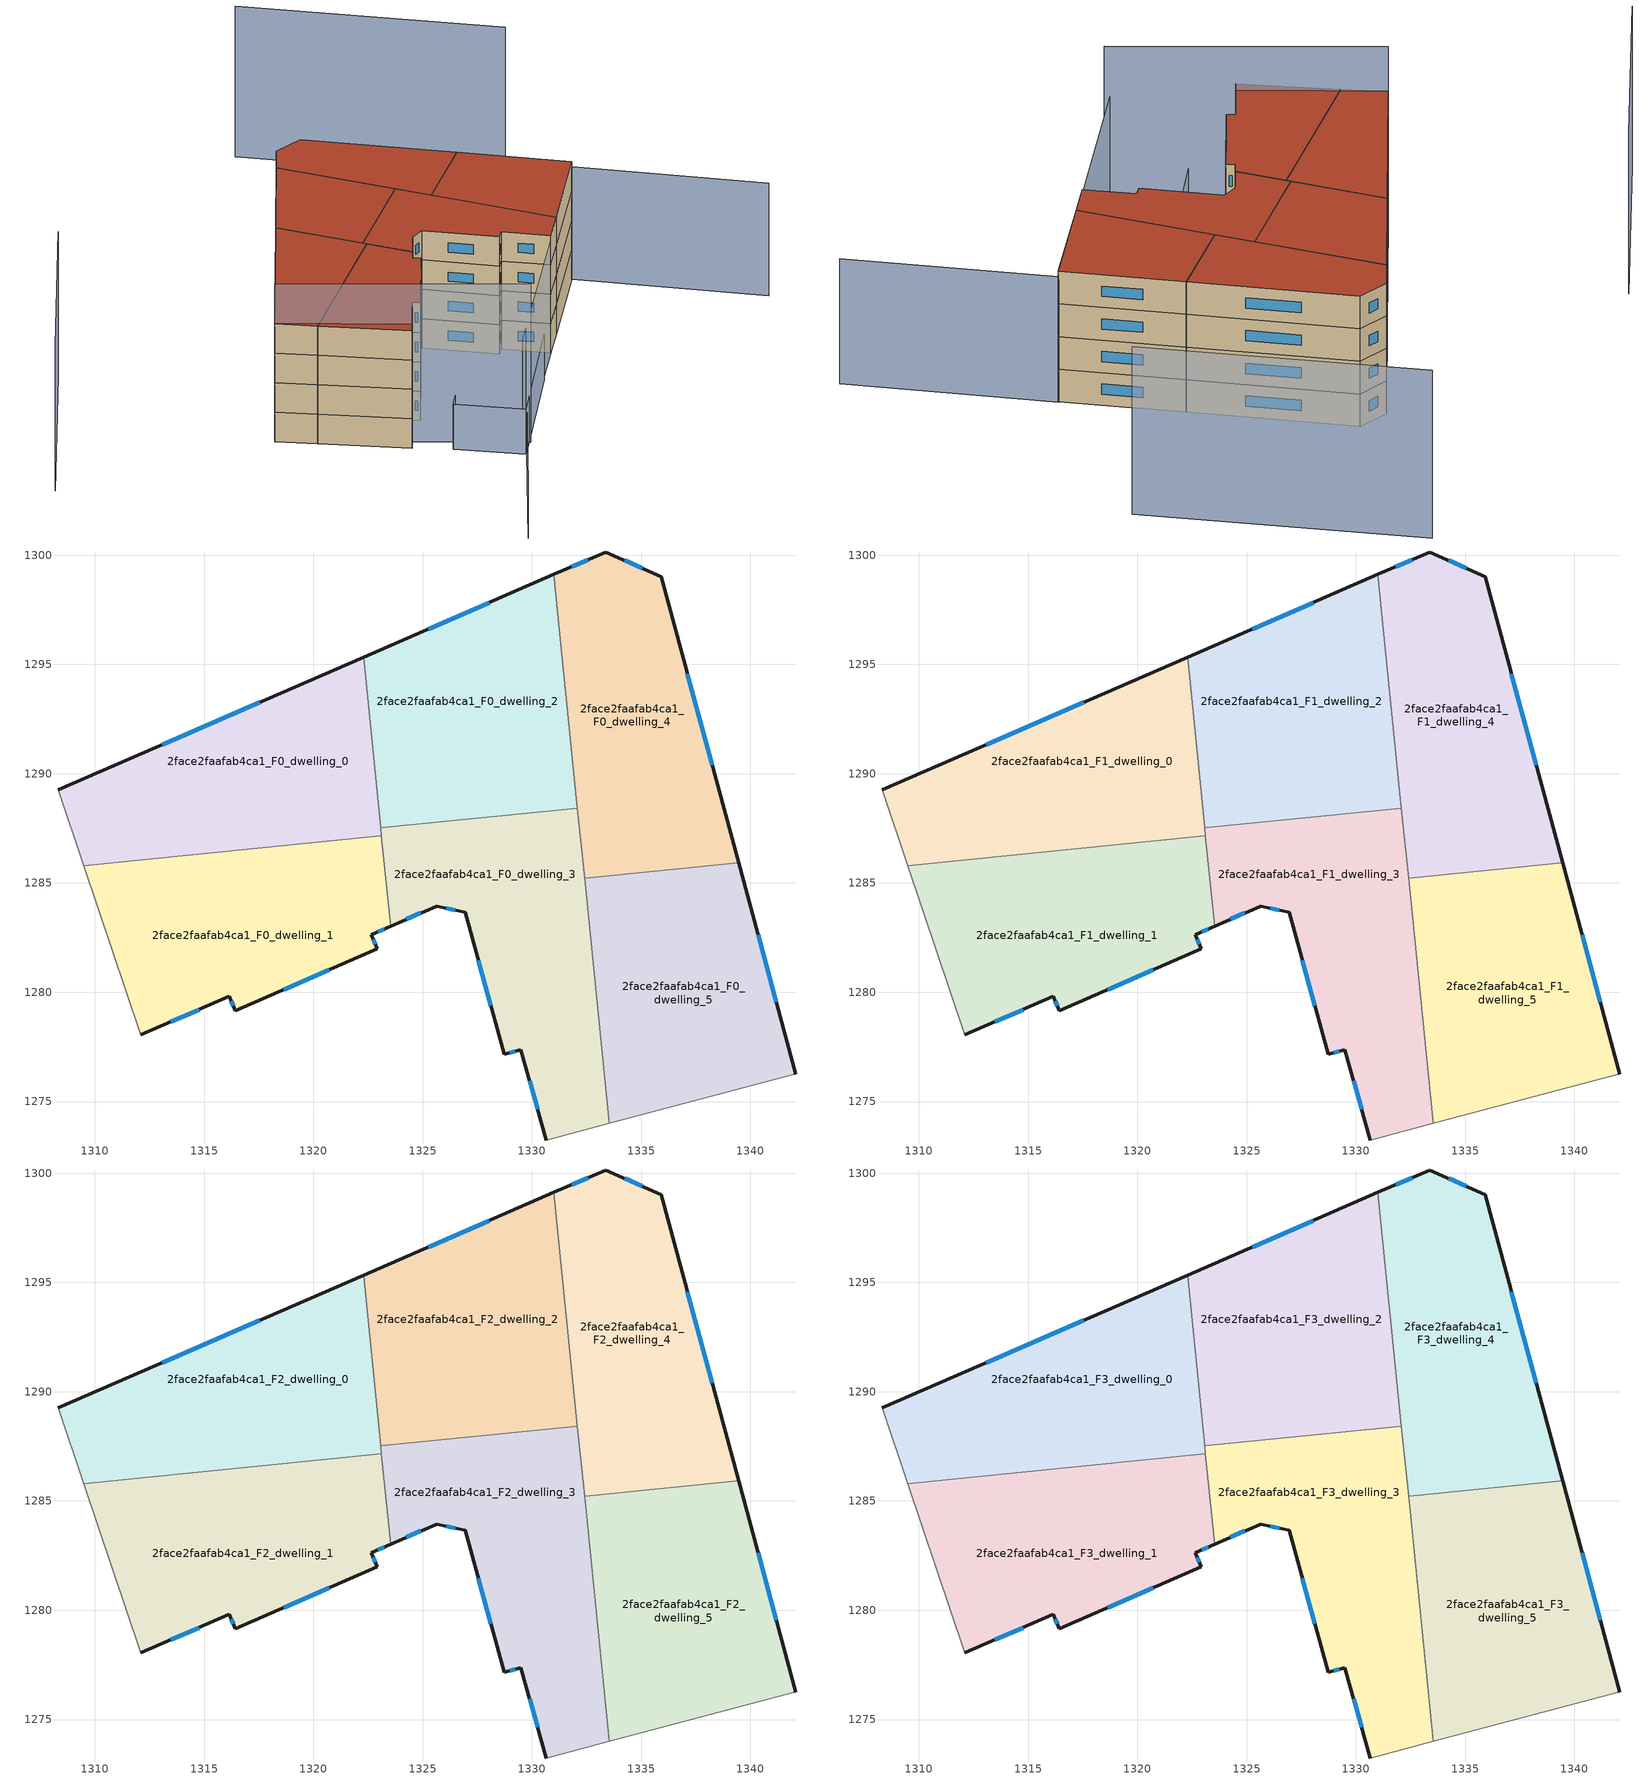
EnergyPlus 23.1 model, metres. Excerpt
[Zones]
2face2faafab4ca1_F0_dwelling_0
 floor ground (EU_floor_Construction): 1322.3,1295.33 1323.12,1287.15 1309.5,1285.78 1308.33,1289.26 z0
 wall outside (EU_wall_Construction): 1322.3,1295.33 1308.33,1289.26 z0:3
 wall adiabatic (EU_wall_Construction): 1308.33,1289.26 1309.5,1285.78 z0:3
 wall to 2face2faafab4ca1_F0_dwelling_1 (EU_wall_Construction): 1309.5,1285.78 1323.12,1287.15 1323.53,1283.02 z0:3
 wall to 2face2faafab4ca1_F0_dwelling_2 (EU_wall_Construction): 1323.08,1287.52 1322.3,1295.33 z0:3
 wall to 2face2faafab4ca1_F0_dwelling_3 (EU_wall_Construction): 1323.53,1283.02 1323.12,1287.15 1323.08,1287.52 z0:3
 window (EU_Window_Construction): 1317.54,1293.26 1313.08,1291.32 z1.02:1.98
2face2faafab4ca1_F0_dwelling_1
 floor ground (EU_floor_Construction): 1323.12,1287.15 1323.53,1283.02 1322.65,1282.64 1322.93,1281.98 1316.42,1279.15 1316.14,1279.8 1312.1,1278.05 1309.5,1285.78 z0
 wall outside (EU_wall_Construction): 1312.1,1278.05 1316.14,1279.8 1316.42,1279.15 1322.93,1281.98 1322.65,1282.64 1323.53,1283.02 z0:3
 wall adiabatic (EU_wall_Construction): 1309.5,1285.78 1312.1,1278.05 z0:3
 window (EU_Window_Construction): 1322.95,1282.77 1323.23,1282.89 / 1322.84,1282.21 1322.75,1282.42 / 1318.64,1280.11 1320.72,1281.02 / 1316.24,1279.58 1316.33,1279.37 / 1313.48,1278.65 1314.77,1279.21 z1.02:1.98
2face2faafab4ca1_F0_dwelling_2
 floor ground (EU_floor_Construction): 1331.01,1299.11 1332.08,1288.43 1323.08,1287.52 1322.3,1295.33 z0
 wall outside (EU_wall_Construction): 1331.01,1299.11 1322.3,1295.33 z0:3
 wall to 2face2faafab4ca1_F0_dwelling_3 (EU_wall_Construction): 1323.08,1287.52 1332.08,1288.43 z0:3
 wall to 2face2faafab4ca1_F0_dwelling_4 (EU_wall_Construction): 1332.08,1288.43 1331.01,1299.11 z0:3
 window (EU_Window_Construction): 1328.04,1297.83 1325.26,1296.62 z1.02:1.98
2face2faafab4ca1_F0_dwelling_3
 floor ground (EU_floor_Construction): 1332.08,1288.43 1333.54,1274 1330.66,1273.24 1329.49,1277.36 1328.73,1277.17 1326.94,1283.66 1325.64,1283.94 1323.53,1283.02 1323.08,1287.52 z0
 wall outside (EU_wall_Construction): 1323.53,1283.02 1325.64,1283.94 1326.94,1283.66 1328.73,1277.17 1329.49,1277.36 1330.66,1273.24 z0:3
 wall adiabatic (EU_wall_Construction): 1330.66,1273.24 1333.54,1274 z0:3
 wall to 2face2faafab4ca1_F0_dwelling_5 (EU_wall_Construction): 1333.54,1274 1332.41,1285.21 z0:3
 wall to 2face2faafab4ca1_F0_dwelling_4 (EU_wall_Construction): 1332.41,1285.21 1332.08,1288.43 z0:3
 window (EU_Window_Construction): 1328.99,1277.23 1329.23,1277.29 / 1327.55,1281.45 1328.12,1279.38 / 1326.08,1283.85 1326.5,1283.76 / 1324.25,1283.33 1324.92,1283.63 / 1329.89,1275.96 1330.27,1274.64 z1.02:1.98
2face2faafab4ca1_F0_dwelling_4
 floor ground (EU_floor_Construction): 1335.91,1299.02 1339.46,1285.92 1332.41,1285.21 1331.01,1299.11 1333.38,1300.14 z0
 wall outside (EU_wall_Construction): 1339.46,1285.92 1335.91,1299.02 1333.38,1300.14 1331.01,1299.11 z0:3
 wall to 2face2faafab4ca1_F0_dwelling_5 (EU_wall_Construction): 1332.41,1285.21 1339.46,1285.92 z0:3
 window (EU_Window_Construction): 1332.57,1299.79 1331.82,1299.46 / 1335.05,1299.4 1334.24,1299.76 / 1338.25,1290.37 1337.12,1294.56 z1.02:1.98
2face2faafab4ca1_F0_dwelling_5
 floor ground (EU_floor_Construction): 1339.46,1285.92 1342.07,1276.26 1342.01,1276.24 1333.54,1274 1332.41,1285.21 z0
 wall outside (EU_wall_Construction): 1342.07,1276.26 1339.46,1285.92 z0:3
 wall adiabatic (EU_wall_Construction): 1333.54,1274 1342.01,1276.24 1342.07,1276.26 z0:3
 window (EU_Window_Construction): 1341.18,1279.54 1340.35,1282.63 z1.02:1.98
2face2faafab4ca1_F1_dwelling_0
 floor to 2face2faafab4ca1_F0_dwelling_0 (EU_floor_Construction): 1322.29,1295.33 1323.12,1287.15 1309.5,1285.78 1308.33,1289.26 z3
 wall outside (EU_wall_Construction): 1322.3,1295.33 1308.33,1289.26 z3:6
 wall adiabatic (EU_wall_Construction): 1308.33,1289.26 1309.5,1285.78 z3:6
 wall to 2face2faafab4ca1_F1_dwelling_1 (EU_wall_Construction): 1309.5,1285.78 1323.12,1287.15 1323.53,1283.02 z3:6
 wall to 2face2faafab4ca1_F1_dwelling_2 (EU_wall_Construction): 1323.08,1287.52 1322.3,1295.33 z3:6
 wall to 2face2faafab4ca1_F1_dwelling_3 (EU_wall_Construction): 1323.53,1283.02 1323.12,1287.15 1323.08,1287.52 z3:6
 window (EU_Window_Construction): 1317.54,1293.26 1313.08,1291.32 z4.02:4.98
2face2faafab4ca1_F1_dwelling_1
 floor to 2face2faafab4ca1_F0_dwelling_1 (EU_floor_Construction): 1323.12,1287.15 1323.53,1283.02 1322.65,1282.64 1322.93,1281.98 1316.42,1279.15 1316.14,1279.8 1312.1,1278.05 1309.5,1285.78 z3
 wall outside (EU_wall_Construction): 1312.1,1278.05 1316.14,1279.8 1316.42,1279.15 1322.93,1281.98 1322.65,1282.64 1323.53,1283.02 z3:6
 wall adiabatic (EU_wall_Construction): 1309.5,1285.78 1312.1,1278.05 z3:6
 window (EU_Window_Construction): 1322.95,1282.77 1323.23,1282.89 / 1322.84,1282.21 1322.75,1282.42 / 1318.64,1280.11 1320.72,1281.02 / 1316.24,1279.58 1316.33,1279.37 / 1313.48,1278.65 1314.77,1279.21 z4.02:4.98
2face2faafab4ca1_F1_dwelling_2
 floor to 2face2faafab4ca1_F0_dwelling_2 (EU_floor_Construction): 1331.01,1299.11 1332.08,1288.43 1323.08,1287.52 1322.29,1295.33 z3
 wall outside (EU_wall_Construction): 1331.01,1299.11 1322.3,1295.33 z3:6
 wall to 2face2faafab4ca1_F1_dwelling_3 (EU_wall_Construction): 1323.08,1287.52 1332.08,1288.43 z3:6
 wall to 2face2faafab4ca1_F1_dwelling_4 (EU_wall_Construction): 1332.08,1288.43 1331.01,1299.11 z3:6
 window (EU_Window_Construction): 1328.04,1297.83 1325.26,1296.62 z4.02:4.98
2face2faafab4ca1_F1_dwelling_3
 floor to 2face2faafab4ca1_F0_dwelling_3 (EU_floor_Construction): 1332.08,1288.43 1333.53,1274 1330.66,1273.24 1329.49,1277.36 1328.73,1277.17 1326.94,1283.66 1325.64,1283.94 1323.53,1283.02 1323.08,1287.52 z3
 wall outside (EU_wall_Construction): 1323.53,1283.02 1325.64,1283.94 1326.94,1283.66 1328.73,1277.17 1329.49,1277.36 1330.66,1273.24 z3:6
 wall adiabatic (EU_wall_Construction): 1330.66,1273.24 1333.54,1274 z3:6
 wall to 2face2faafab4ca1_F1_dwelling_5 (EU_wall_Construction): 1333.54,1274 1332.41,1285.21 z3:6
 wall to 2face2faafab4ca1_F1_dwelling_4 (EU_wall_Construction): 1332.41,1285.21 1332.08,1288.43 z3:6
 window (EU_Window_Construction): 1328.99,1277.23 1329.23,1277.29 / 1327.55,1281.45 1328.12,1279.38 / 1326.08,1283.85 1326.5,1283.76 / 1324.25,1283.33 1324.92,1283.63 / 1329.89,1275.96 1330.27,1274.64 z4.02:4.98
2face2faafab4ca1_F1_dwelling_4
 floor to 2face2faafab4ca1_F0_dwelling_4 (EU_floor_Construction): 1335.91,1299.02 1339.46,1285.92 1332.41,1285.21 1331.01,1299.11 1333.38,1300.14 z3
 wall outside (EU_wall_Construction): 1339.46,1285.92 1335.91,1299.02 1333.38,1300.14 1331.01,1299.11 z3:6
 wall to 2face2faafab4ca1_F1_dwelling_5 (EU_wall_Construction): 1332.41,1285.21 1339.46,1285.92 z3:6
 window (EU_Window_Construction): 1332.57,1299.79 1331.82,1299.46 / 1335.05,1299.4 1334.24,1299.76 / 1338.25,1290.37 1337.12,1294.56 z4.02:4.98
2face2faafab4ca1_F1_dwelling_5
 floor to 2face2faafab4ca1_F0_dwelling_5 (EU_floor_Construction): 1339.46,1285.92 1342.07,1276.26 1342,1276.24 1333.53,1274 1332.41,1285.21 z3
 wall outside (EU_wall_Construction): 1342.07,1276.26 1339.46,1285.92 z3:6
 wall adiabatic (EU_wall_Construction): 1333.54,1274 1342.01,1276.24 1342.07,1276.26 z3:6
 window (EU_Window_Construction): 1341.18,1279.54 1340.35,1282.63 z4.02:4.98
2face2faafab4ca1_F2_dwelling_0
 floor to 2face2faafab4ca1_F1_dwelling_0 (EU_floor_Construction): 1322.29,1295.33 1323.12,1287.15 1309.5,1285.78 1308.33,1289.26 z6
 wall outside (EU_wall_Construction): 1322.3,1295.33 1308.33,1289.26 z6:9
 wall adiabatic (EU_wall_Construction): 1308.33,1289.26 1309.5,1285.78 z6:9
 wall to 2face2faafab4ca1_F2_dwelling_1 (EU_wall_Construction): 1309.5,1285.78 1323.12,1287.15 1323.53,1283.02 z6:9
 wall to 2face2faafab4ca1_F2_dwelling_2 (EU_wall_Construction): 1323.08,1287.52 1322.3,1295.33 z6:9
 wall to 2face2faafab4ca1_F2_dwelling_3 (EU_wall_Construction): 1323.53,1283.02 1323.12,1287.15 1323.08,1287.52 z6:9
 window (EU_Window_Construction): 1317.54,1293.26 1313.08,1291.32 z7.02:7.98
2face2faafab4ca1_F2_dwelling_1
 floor to 2face2faafab4ca1_F1_dwelling_1 (EU_floor_Construction): 1323.12,1287.15 1323.53,1283.02 1322.65,1282.64 1322.93,1281.98 1316.42,1279.15 1316.14,1279.8 1312.1,1278.05 1309.5,1285.78 z6
 wall outside (EU_wall_Construction): 1312.1,1278.05 1316.14,1279.8 1316.42,1279.15 1322.93,1281.98 1322.65,1282.64 1323.53,1283.02 z6:9
 wall adiabatic (EU_wall_Construction): 1309.5,1285.78 1312.1,1278.05 z6:9
 window (EU_Window_Construction): 1322.95,1282.77 1323.23,1282.89 / 1322.84,1282.21 1322.75,1282.42 / 1318.64,1280.11 1320.72,1281.02 / 1316.24,1279.58 1316.33,1279.37 / 1313.48,1278.65 1314.77,1279.21 z7.02:7.98
2face2faafab4ca1_F2_dwelling_2
 floor to 2face2faafab4ca1_F1_dwelling_2 (EU_floor_Construction): 1331.01,1299.11 1332.08,1288.43 1323.08,1287.52 1322.29,1295.33 z6
 wall outside (EU_wall_Construction): 1331.01,1299.11 1322.3,1295.33 z6:9
 wall to 2face2faafab4ca1_F2_dwelling_3 (EU_wall_Construction): 1323.08,1287.52 1332.08,1288.43 z6:9
 wall to 2face2faafab4ca1_F2_dwelling_4 (EU_wall_Construction): 1332.08,1288.43 1331.01,1299.11 z6:9
 window (EU_Window_Construction): 1328.04,1297.83 1325.26,1296.62 z7.02:7.98
2face2faafab4ca1_F2_dwelling_3
 floor to 2face2faafab4ca1_F1_dwelling_3 (EU_floor_Construction): 1332.08,1288.43 1333.53,1274 1330.66,1273.24 1329.49,1277.36 1328.73,1277.17 1326.94,1283.66 1325.64,1283.94 1323.53,1283.02 1323.08,1287.52 z6
 wall outside (EU_wall_Construction): 1323.53,1283.02 1325.64,1283.94 1326.94,1283.66 1328.73,1277.17 1329.49,1277.36 1330.66,1273.24 z6:9
 wall adiabatic (EU_wall_Construction): 1330.66,1273.24 1333.54,1274 z6:9
 wall to 2face2faafab4ca1_F2_dwelling_5 (EU_wall_Construction): 1333.54,1274 1332.41,1285.21 z6:9
 wall to 2face2faafab4ca1_F2_dwelling_4 (EU_wall_Construction): 1332.41,1285.21 1332.08,1288.43 z6:9
 window (EU_Window_Construction): 1328.99,1277.23 1329.23,1277.29 / 1327.55,1281.45 1328.12,1279.38 / 1326.08,1283.85 1326.5,1283.76 / 1324.25,1283.33 1324.92,1283.63 / 1329.89,1275.96 1330.27,1274.64 z7.02:7.98
2face2faafab4ca1_F2_dwelling_4
 floor to 2face2faafab4ca1_F1_dwelling_4 (EU_floor_Construction): 1335.91,1299.02 1339.46,1285.92 1332.41,1285.21 1331.01,1299.11 1333.38,1300.14 z6
 wall outside (EU_wall_Construction): 1339.46,1285.92 1335.91,1299.02 1333.38,1300.14 1331.01,1299.11 z6:9
 wall to 2face2faafab4ca1_F2_dwelling_5 (EU_wall_Construction): 1332.41,1285.21 1339.46,1285.92 z6:9
 window (EU_Window_Construction): 1332.57,1299.79 1331.82,1299.46 / 1335.05,1299.4 1334.24,1299.76 / 1338.25,1290.37 1337.12,1294.56 z7.02:7.98
2face2faafab4ca1_F2_dwelling_5
 floor to 2face2faafab4ca1_F1_dwelling_5 (EU_floor_Construction): 1339.46,1285.92 1342.07,1276.26 1342,1276.24 1333.53,1274 1332.41,1285.21 z6
 wall outside (EU_wall_Construction): 1342.07,1276.26 1339.46,1285.92 z6:9
 wall adiabatic (EU_wall_Construction): 1333.54,1274 1342.01,1276.24 1342.07,1276.26 z6:9
 window (EU_Window_Construction): 1341.18,1279.54 1340.35,1282.63 z7.02:7.98
2face2faafab4ca1_F3_dwelling_0
 floor to 2face2faafab4ca1_F2_dwelling_0 (EU_floor_Construction): 1322.29,1295.33 1323.12,1287.15 1309.5,1285.78 1308.33,1289.26 z9
 wall outside (EU_wall_Construction): 1322.3,1295.33 1308.33,1289.26 z9:12
 wall adiabatic (EU_wall_Construction): 1308.33,1289.26 1309.5,1285.78 z9:12
 wall to 2face2faafab4ca1_F3_dwelling_1 (EU_wall_Construction): 1309.5,1285.78 1323.12,1287.15 1323.53,1283.02 z9:12
 wall to 2face2faafab4ca1_F3_dwelling_2 (EU_wall_Construction): 1323.08,1287.52 1322.3,1295.33 z9:12
 wall to 2face2faafab4ca1_F3_dwelling_3 (EU_wall_Construction): 1323.53,1283.02 1323.12,1287.15 1323.08,1287.52 z9:12
 window (EU_Window_Construction): 1317.54,1293.26 1313.08,1291.32 z10.02:10.98
 roof outside (EU_roof_Construction): 1323.12,1287.15 1322.3,1295.33 1308.33,1289.26 1309.5,1285.78 z12
2face2faafab4ca1_F3_dwelling_1
 floor to 2face2faafab4ca1_F2_dwelling_1 (EU_floor_Construction): 1323.12,1287.15 1323.53,1283.02 1322.65,1282.64 1322.93,1281.98 1316.42,1279.15 1316.14,1279.8 1312.1,1278.05 1309.5,1285.78 z9
 wall outside (EU_wall_Construction): 1312.1,1278.05 1316.14,1279.8 1316.42,1279.15 1322.93,1281.98 1322.65,1282.64 1323.53,1283.02 z9:12
 wall adiabatic (EU_wall_Construction): 1309.5,1285.78 1312.1,1278.05 z9:12
 window (EU_Window_Construction): 1322.95,1282.77 1323.23,1282.89 / 1322.84,1282.21 1322.75,1282.42 / 1318.64,1280.11 1320.72,1281.02 / 1316.24,1279.58 1316.33,1279.37 / 1313.48,1278.65 1314.77,1279.21 z10.02:10.98
 roof outside (EU_roof_Construction): 1322.93,1281.98 1322.65,1282.64 1323.53,1283.02 1323.12,1287.15 1309.5,1285.78 1312.1,1278.05 1316.14,1279.8 1316.42,1279.15 z12
2face2faafab4ca1_F3_dwelling_2
 floor to 2face2faafab4ca1_F2_dwelling_2 (EU_floor_Construction): 1331.01,1299.11 1332.08,1288.43 1323.08,1287.52 1322.29,1295.33 z9
 wall outside (EU_wall_Construction): 1331.01,1299.11 1322.3,1295.33 z9:12
 wall to 2face2faafab4ca1_F3_dwelling_3 (EU_wall_Construction): 1323.08,1287.52 1332.08,1288.43 z9:12
 wall to 2face2faafab4ca1_F3_dwelling_4 (EU_wall_Construction): 1332.08,1288.43 1331.01,1299.11 z9:12
 window (EU_Window_Construction): 1328.04,1297.83 1325.26,1296.62 z10.02:10.98
 roof outside (EU_roof_Construction): 1332.08,1288.43 1331.01,1299.11 1322.3,1295.33 1323.08,1287.52 z12
2face2faafab4ca1_F3_dwelling_3
 floor to 2face2faafab4ca1_F2_dwelling_3 (EU_floor_Construction): 1332.08,1288.43 1333.53,1274 1330.66,1273.24 1329.49,1277.36 1328.73,1277.17 1326.94,1283.66 1325.64,1283.94 1323.53,1283.02 1323.08,1287.52 z9
 wall outside (EU_wall_Construction): 1323.53,1283.02 1325.64,1283.94 1326.94,1283.66 1328.73,1277.17 1329.49,1277.36 1330.66,1273.24 z9:12
 wall adiabatic (EU_wall_Construction): 1330.66,1273.24 1333.54,1274 z9:12
 wall to 2face2faafab4ca1_F3_dwelling_5 (EU_wall_Construction): 1333.54,1274 1332.41,1285.21 z9:12
 wall to 2face2faafab4ca1_F3_dwelling_4 (EU_wall_Construction): 1332.41,1285.21 1332.08,1288.43 z9:12
 window (EU_Window_Construction): 1328.99,1277.23 1329.23,1277.29 / 1327.55,1281.45 1328.12,1279.38 / 1326.08,1283.85 1326.5,1283.76 / 1324.25,1283.33 1324.92,1283.63 / 1329.89,1275.96 1330.27,1274.64 z10.02:10.98
 roof outside (EU_roof_Construction): 1333.54,1274 1332.08,1288.43 1323.08,1287.52 1323.53,1283.02 1325.64,1283.94 1326.94,1283.66 1328.73,1277.17 1329.49,1277.36 1330.66,1273.24 z12
2face2faafab4ca1_F3_dwelling_4
 floor to 2face2faafab4ca1_F2_dwelling_4 (EU_floor_Construction): 1335.91,1299.02 1339.46,1285.92 1332.41,1285.21 1331.01,1299.11 1333.38,1300.14 z9
 wall outside (EU_wall_Construction): 1339.46,1285.92 1335.91,1299.02 1333.38,1300.14 1331.01,1299.11 z9:12
 wall to 2face2faafab4ca1_F3_dwelling_5 (EU_wall_Construction): 1332.41,1285.21 1339.46,1285.92 z9:12
 window (EU_Window_Construction): 1332.57,1299.79 1331.82,1299.46 / 1335.05,1299.4 1334.24,1299.76 / 1338.25,1290.37 1337.12,1294.56 z10.02:10.98
 roof outside (EU_roof_Construction): 1339.46,1285.92 1335.91,1299.02 1333.38,1300.14 1331.01,1299.11 1332.41,1285.21 z12
2face2faafab4ca1_F3_dwelling_5
 floor to 2face2faafab4ca1_F2_dwelling_5 (EU_floor_Construction): 1339.46,1285.92 1342.07,1276.26 1342,1276.24 1333.53,1274 1332.41,1285.21 z9
 wall outside (EU_wall_Construction): 1342.07,1276.26 1339.46,1285.92 z9:12
 wall adiabatic (EU_wall_Construction): 1333.54,1274 1342.01,1276.24 1342.07,1276.26 z9:12
 window (EU_Window_Construction): 1341.18,1279.54 1340.35,1282.63 z10.02:10.98
 roof outside (EU_roof_Construction): 1342.01,1276.24 1342.07,1276.26 1339.46,1285.92 1332.41,1285.21 1333.54,1274 z12
shading: 1303.11,1263.22 1315.46,1268.79 z0:5.5; 1315.37,1269.13 1342.07,1276.3 / 1342.07,1276.3 1346.51,1259.77 z0:11.5; 1313.4,1274.76 1324.78,1278.12 / 1324.78,1278.12 1326.57,1272.06 / 1326.57,1272.06 1315.19,1268.7 / 1315.19,1268.7 1313.4,1274.76 z0:4.6; 1308.33,1289.26 1317.08,1269.12 z0:16.1; 1310.22,1310.41 1293.58,1303.35 z0:14.8; 1354.43,1287.93 1348.19,1310.52 z0:15.4
[Building]
EU S2 Campaign: North Axis=0; Terrain=City; Solar Distribution=FullExterior
[Site:Location]
Vienna: Latitude=48; Longitude=16.5; Time Zone=1; Elevation=183
[SizingPeriod:WeatherFileDays]
AnnualSizingPeriod: Begin Month=1; Begin Day of Month=1; End Month=12; End Day of Month=31; Day of Week for Start Day=Monday; Use Weather File Daylight Saving Period=No; Use Weather File Rain and Snow Indicators=No
[MATERIAL]
EU_InternalMass_Material: Roughness=MediumRough; Thickness=0.1; Conductivity=1; Density=1800; Specific Heat=900; Thermal Absorptance=0.9; Solar Absorptance=0.7; Visible Absorptance=0.7
[MATERIAL:NOMASS] Roughness=MediumRough; Thermal Absorptance=0.9; Solar Absorptance=0.7; Visible Absorptance=0.7
Name | Thermal Resistance
EU_wall_NoMass | 0.942466
EU_roof_NoMass | 0.551687
EU_floor_NoMass | 0.66527
[WINDOWMATERIAL:SIMPLEGLAZINGSYSTEM]
EU_Window_SimpleGlazing: UFactor=2.03367; Solar Heat Gain Coefficient=0.65; Visible Transmittance=0.65
[CONSTRUCTION]
EU_wall_Construction: EU_wall_NoMass
EU_roof_Construction: EU_roof_NoMass
EU_floor_Construction: EU_floor_NoMass
EU_Window_Construction: EU_Window_SimpleGlazing
EU_InternalMass_Construction: EU_InternalMass_Material
[ZONE] Type=1; Multiplier=1; Ceiling Height=autocalculate; Floor Area=autocalculate; Part of Total Floor Area=Yes
Name | Volume
2face2faafab4ca1_F0_dwelling_0; 2face2faafab4ca1_F1_dwelling_0; 2face2faafab4ca1_F2_dwelling_0; 2face2faafab4ca1_F3_dwelling_0 | 252.247
2face2faafab4ca1_F0_dwelling_1; 2face2faafab4ca1_F1_dwelling_1; 2face2faafab4ca1_F2_dwelling_1; 2face2faafab4ca1_F3_dwelling_1; 2face2faafab4ca1_F0_dwelling_3; 2face2faafab4ca1_F1_dwelling_3; 2face2faafab4ca1_F2_dwelling_3; 2face2faafab4ca1_F3_dwelling_3; 2face2faafab4ca1_F0_dwelling_4; 2face2faafab4ca1_F1_dwelling_4; 2face2faafab4ca1_F2_dwelling_4; 2face2faafab4ca1_F3_dwelling_4 | 252.245
2face2faafab4ca1_F0_dwelling_2 | 252.26
2face2faafab4ca1_F1_dwelling_2; 2face2faafab4ca1_F2_dwelling_2; 2face2faafab4ca1_F3_dwelling_2 | 252.261
2face2faafab4ca1_F0_dwelling_5 | 252.227
2face2faafab4ca1_F1_dwelling_5; 2face2faafab4ca1_F2_dwelling_5; 2face2faafab4ca1_F3_dwelling_5 | 252.226
[INTERNALMASS] Construction=EU_InternalMass_Construction
Name | Zone or ZoneList | Surface Area
2face2faafab4ca1_F0_dwelling_0_EU_InternalMass | 2face2faafab4ca1_F0_dwelling_0 | 84.0855
2face2faafab4ca1_F0_dwelling_1_EU_InternalMass | 2face2faafab4ca1_F0_dwelling_1 | 84.0813
2face2faafab4ca1_F0_dwelling_2_EU_InternalMass | 2face2faafab4ca1_F0_dwelling_2 | 84.0867
2face2faafab4ca1_F0_dwelling_3_EU_InternalMass | 2face2faafab4ca1_F0_dwelling_3 | 84.0816
2face2faafab4ca1_F0_dwelling_4_EU_InternalMass | 2face2faafab4ca1_F0_dwelling_4 | 84.0816
2face2faafab4ca1_F0_dwelling_5_EU_InternalMass | 2face2faafab4ca1_F0_dwelling_5 | 84.0754
2face2faafab4ca1_F1_dwelling_0_EU_InternalMass | 2face2faafab4ca1_F1_dwelling_0 | 84.0855
2face2faafab4ca1_F1_dwelling_1_EU_InternalMass | 2face2faafab4ca1_F1_dwelling_1 | 84.0813
2face2faafab4ca1_F1_dwelling_2_EU_InternalMass | 2face2faafab4ca1_F1_dwelling_2 | 84.0867
2face2faafab4ca1_F1_dwelling_3_EU_InternalMass | 2face2faafab4ca1_F1_dwelling_3 | 84.0816
2face2faafab4ca1_F1_dwelling_4_EU_InternalMass | 2face2faafab4ca1_F1_dwelling_4 | 84.0816
2face2faafab4ca1_F1_dwelling_5_EU_InternalMass | 2face2faafab4ca1_F1_dwelling_5 | 84.0754
2face2faafab4ca1_F2_dwelling_0_EU_InternalMass | 2face2faafab4ca1_F2_dwelling_0 | 84.0855
2face2faafab4ca1_F2_dwelling_1_EU_InternalMass | 2face2faafab4ca1_F2_dwelling_1 | 84.0813
2face2faafab4ca1_F2_dwelling_2_EU_InternalMass | 2face2faafab4ca1_F2_dwelling_2 | 84.0867
2face2faafab4ca1_F2_dwelling_3_EU_InternalMass | 2face2faafab4ca1_F2_dwelling_3 | 84.0816
2face2faafab4ca1_F2_dwelling_4_EU_InternalMass | 2face2faafab4ca1_F2_dwelling_4 | 84.0816
2face2faafab4ca1_F2_dwelling_5_EU_InternalMass | 2face2faafab4ca1_F2_dwelling_5 | 84.0754
2face2faafab4ca1_F3_dwelling_0_EU_InternalMass | 2face2faafab4ca1_F3_dwelling_0 | 84.0855
2face2faafab4ca1_F3_dwelling_1_EU_InternalMass | 2face2faafab4ca1_F3_dwelling_1 | 84.0813
2face2faafab4ca1_F3_dwelling_2_EU_InternalMass | 2face2faafab4ca1_F3_dwelling_2 | 84.0867
2face2faafab4ca1_F3_dwelling_3_EU_InternalMass | 2face2faafab4ca1_F3_dwelling_3 | 84.0816
2face2faafab4ca1_F3_dwelling_4_EU_InternalMass | 2face2faafab4ca1_F3_dwelling_4 | 84.0816
2face2faafab4ca1_F3_dwelling_5_EU_InternalMass | 2face2faafab4ca1_F3_dwelling_5 | 84.0754
[OTHEREQUIPMENT] Fuel Type=Electricity; Design Level Calculation Method=Watts/Area; Power per Zone Floor Area=1; Fraction Latent=0; Fraction Radiant=0; Fraction Lost=0; Carbon Dioxide Generation Rate=0; EndUse Subcategory=EU_Step8_InternalGains
Name | Zone or ZoneList or Space or SpaceList | Schedule
EU_Step8_InternalGain_2face2faafab4ca1_F0_dwelling_0_f000 | 2face2faafab4ca1_F0_dwelling_0 | EU_Step8_GainSchedule_2face2faafab4ca1_F0_dwelling_0_f000
EU_Step8_InternalGain_2face2faafab4ca1_F0_dwelling_1_f000 | 2face2faafab4ca1_F0_dwelling_1 | EU_Step8_GainSchedule_2face2faafab4ca1_F0_dwelling_1_f000
EU_Step8_InternalGain_2face2faafab4ca1_F0_dwelling_2_f000 | 2face2faafab4ca1_F0_dwelling_2 | EU_Step8_GainSchedule_2face2faafab4ca1_F0_dwelling_2_f000
EU_Step8_InternalGain_2face2faafab4ca1_F0_dwelling_3_f000 | 2face2faafab4ca1_F0_dwelling_3 | EU_Step8_GainSchedule_2face2faafab4ca1_F0_dwelling_3_f000
EU_Step8_InternalGain_2face2faafab4ca1_F0_dwelling_4_f000 | 2face2faafab4ca1_F0_dwelling_4 | EU_Step8_GainSchedule_2face2faafab4ca1_F0_dwelling_4_f000
EU_Step8_InternalGain_2face2faafab4ca1_F0_dwelling_5_f000 | 2face2faafab4ca1_F0_dwelling_5 | EU_Step8_GainSchedule_2face2faafab4ca1_F0_dwelling_5_f000
EU_Step8_InternalGain_2face2faafab4ca1_F1_dwelling_0_f000 | 2face2faafab4ca1_F1_dwelling_0 | EU_Step8_GainSchedule_2face2faafab4ca1_F1_dwelling_0_f000
EU_Step8_InternalGain_2face2faafab4ca1_F1_dwelling_1_f000 | 2face2faafab4ca1_F1_dwelling_1 | EU_Step8_GainSchedule_2face2faafab4ca1_F1_dwelling_1_f000
EU_Step8_InternalGain_2face2faafab4ca1_F1_dwelling_2_f000 | 2face2faafab4ca1_F1_dwelling_2 | EU_Step8_GainSchedule_2face2faafab4ca1_F1_dwelling_2_f000
EU_Step8_InternalGain_2face2faafab4ca1_F1_dwelling_3_f000 | 2face2faafab4ca1_F1_dwelling_3 | EU_Step8_GainSchedule_2face2faafab4ca1_F1_dwelling_3_f000
EU_Step8_InternalGain_2face2faafab4ca1_F1_dwelling_4_f000 | 2face2faafab4ca1_F1_dwelling_4 | EU_Step8_GainSchedule_2face2faafab4ca1_F1_dwelling_4_f000
EU_Step8_InternalGain_2face2faafab4ca1_F1_dwelling_5_f000 | 2face2faafab4ca1_F1_dwelling_5 | EU_Step8_GainSchedule_2face2faafab4ca1_F1_dwelling_5_f000
EU_Step8_InternalGain_2face2faafab4ca1_F2_dwelling_0_f000 | 2face2faafab4ca1_F2_dwelling_0 | EU_Step8_GainSchedule_2face2faafab4ca1_F2_dwelling_0_f000
EU_Step8_InternalGain_2face2faafab4ca1_F2_dwelling_1_f000 | 2face2faafab4ca1_F2_dwelling_1 | EU_Step8_GainSchedule_2face2faafab4ca1_F2_dwelling_1_f000
EU_Step8_InternalGain_2face2faafab4ca1_F2_dwelling_2_f000 | 2face2faafab4ca1_F2_dwelling_2 | EU_Step8_GainSchedule_2face2faafab4ca1_F2_dwelling_2_f000
EU_Step8_InternalGain_2face2faafab4ca1_F2_dwelling_3_f000 | 2face2faafab4ca1_F2_dwelling_3 | EU_Step8_GainSchedule_2face2faafab4ca1_F2_dwelling_3_f000
EU_Step8_InternalGain_2face2faafab4ca1_F2_dwelling_4_f000 | 2face2faafab4ca1_F2_dwelling_4 | EU_Step8_GainSchedule_2face2faafab4ca1_F2_dwelling_4_f000
EU_Step8_InternalGain_2face2faafab4ca1_F2_dwelling_5_f000 | 2face2faafab4ca1_F2_dwelling_5 | EU_Step8_GainSchedule_2face2faafab4ca1_F2_dwelling_5_f000
EU_Step8_InternalGain_2face2faafab4ca1_F3_dwelling_0_f000 | 2face2faafab4ca1_F3_dwelling_0 | EU_Step8_GainSchedule_2face2faafab4ca1_F3_dwelling_0_f000
EU_Step8_InternalGain_2face2faafab4ca1_F3_dwelling_1_f000 | 2face2faafab4ca1_F3_dwelling_1 | EU_Step8_GainSchedule_2face2faafab4ca1_F3_dwelling_1_f000
EU_Step8_InternalGain_2face2faafab4ca1_F3_dwelling_2_f000 | 2face2faafab4ca1_F3_dwelling_2 | EU_Step8_GainSchedule_2face2faafab4ca1_F3_dwelling_2_f000
EU_Step8_InternalGain_2face2faafab4ca1_F3_dwelling_3_f000 | 2face2faafab4ca1_F3_dwelling_3 | EU_Step8_GainSchedule_2face2faafab4ca1_F3_dwelling_3_f000
EU_Step8_InternalGain_2face2faafab4ca1_F3_dwelling_4_f000 | 2face2faafab4ca1_F3_dwelling_4 | EU_Step8_GainSchedule_2face2faafab4ca1_F3_dwelling_4_f000
EU_Step8_InternalGain_2face2faafab4ca1_F3_dwelling_5_f000 | 2face2faafab4ca1_F3_dwelling_5 | EU_Step8_GainSchedule_2face2faafab4ca1_F3_dwelling_5_f000
[ZONEVENTILATION:DESIGNFLOWRATE] Schedule=EU_AlwaysOn; Design Flow Rate Calculation Method=AirChanges/Hour; Air Changes per Hour=0.530523; Ventilation Type=Natural; Fan Pressure Rise=0; Fan Total Efficiency=1; Constant Term Coefficient=1; Temperature Term Coefficient=0; Velocity Term Coefficient=0; Velocity Squared Term Coefficient=0; Minimum Indoor Temperature=-100; Maximum Indoor Temperature=100; Delta Temperature=-100; Minimum Outdoor Temperature=-100; Maximum Outdoor Temperature=100; Maximum Wind Speed=40
Name | Zone or ZoneList or Space or SpaceList
EU_ConstantAir_2face2faafab4ca1_F0_dwelling_0 | 2face2faafab4ca1_F0_dwelling_0
EU_ConstantAir_2face2faafab4ca1_F0_dwelling_1 | 2face2faafab4ca1_F0_dwelling_1
EU_ConstantAir_2face2faafab4ca1_F0_dwelling_2 | 2face2faafab4ca1_F0_dwelling_2
EU_ConstantAir_2face2faafab4ca1_F0_dwelling_3 | 2face2faafab4ca1_F0_dwelling_3
EU_ConstantAir_2face2faafab4ca1_F0_dwelling_4 | 2face2faafab4ca1_F0_dwelling_4
EU_ConstantAir_2face2faafab4ca1_F0_dwelling_5 | 2face2faafab4ca1_F0_dwelling_5
EU_ConstantAir_2face2faafab4ca1_F1_dwelling_0 | 2face2faafab4ca1_F1_dwelling_0
EU_ConstantAir_2face2faafab4ca1_F1_dwelling_1 | 2face2faafab4ca1_F1_dwelling_1
EU_ConstantAir_2face2faafab4ca1_F1_dwelling_2 | 2face2faafab4ca1_F1_dwelling_2
EU_ConstantAir_2face2faafab4ca1_F1_dwelling_3 | 2face2faafab4ca1_F1_dwelling_3
EU_ConstantAir_2face2faafab4ca1_F1_dwelling_4 | 2face2faafab4ca1_F1_dwelling_4
EU_ConstantAir_2face2faafab4ca1_F1_dwelling_5 | 2face2faafab4ca1_F1_dwelling_5
EU_ConstantAir_2face2faafab4ca1_F2_dwelling_0 | 2face2faafab4ca1_F2_dwelling_0
EU_ConstantAir_2face2faafab4ca1_F2_dwelling_1 | 2face2faafab4ca1_F2_dwelling_1
EU_ConstantAir_2face2faafab4ca1_F2_dwelling_2 | 2face2faafab4ca1_F2_dwelling_2
EU_ConstantAir_2face2faafab4ca1_F2_dwelling_3 | 2face2faafab4ca1_F2_dwelling_3
EU_ConstantAir_2face2faafab4ca1_F2_dwelling_4 | 2face2faafab4ca1_F2_dwelling_4
EU_ConstantAir_2face2faafab4ca1_F2_dwelling_5 | 2face2faafab4ca1_F2_dwelling_5
EU_ConstantAir_2face2faafab4ca1_F3_dwelling_0 | 2face2faafab4ca1_F3_dwelling_0
EU_ConstantAir_2face2faafab4ca1_F3_dwelling_1 | 2face2faafab4ca1_F3_dwelling_1
EU_ConstantAir_2face2faafab4ca1_F3_dwelling_2 | 2face2faafab4ca1_F3_dwelling_2
EU_ConstantAir_2face2faafab4ca1_F3_dwelling_3 | 2face2faafab4ca1_F3_dwelling_3
EU_ConstantAir_2face2faafab4ca1_F3_dwelling_4 | 2face2faafab4ca1_F3_dwelling_4
EU_ConstantAir_2face2faafab4ca1_F3_dwelling_5 | 2face2faafab4ca1_F3_dwelling_5
[HVACTEMPLATE:THERMOSTAT] Constant Heating Setpoint=20; Constant Cooling Setpoint=50
EU_HeatOnly_2face2faafab4ca1_F0_dwelling_0; EU_HeatOnly_2face2faafab4ca1_F0_dwelling_1; EU_HeatOnly_2face2faafab4ca1_F0_dwelling_2; EU_HeatOnly_2face2faafab4ca1_F0_dwelling_3; EU_HeatOnly_2face2faafab4ca1_F0_dwelling_4; EU_HeatOnly_2face2faafab4ca1_F0_dwelling_5; EU_HeatOnly_2face2faafab4ca1_F1_dwelling_0; EU_HeatOnly_2face2faafab4ca1_F1_dwelling_1; EU_HeatOnly_2face2faafab4ca1_F1_dwelling_2; EU_HeatOnly_2face2faafab4ca1_F1_dwelling_3; EU_HeatOnly_2face2faafab4ca1_F1_dwelling_4; EU_HeatOnly_2face2faafab4ca1_F1_dwelling_5; EU_HeatOnly_2face2faafab4ca1_F2_dwelling_0; EU_HeatOnly_2face2faafab4ca1_F2_dwelling_1; EU_HeatOnly_2face2faafab4ca1_F2_dwelling_2; EU_HeatOnly_2face2faafab4ca1_F2_dwelling_3; EU_HeatOnly_2face2faafab4ca1_F2_dwelling_4; EU_HeatOnly_2face2faafab4ca1_F2_dwelling_5; EU_HeatOnly_2face2faafab4ca1_F3_dwelling_0; EU_HeatOnly_2face2faafab4ca1_F3_dwelling_1; EU_HeatOnly_2face2faafab4ca1_F3_dwelling_2; EU_HeatOnly_2face2faafab4ca1_F3_dwelling_3; EU_HeatOnly_2face2faafab4ca1_F3_dwelling_4; EU_HeatOnly_2face2faafab4ca1_F3_dwelling_5
[HVACTEMPLATE:ZONE:IDEALLOADSAIRSYSTEM] System Availability Schedule=EU_AlwaysOn; Maximum Heating Supply Air Temperature=50; Minimum Cooling Supply Air Temperature=13; Maximum Heating Supply Air Humidity Ratio=0.0156; Minimum Cooling Supply Air Humidity Ratio=0.0077; Heating Limit=NoLimit; Cooling Limit=NoLimit; Heating Availability Schedule=EU_AlwaysOn; Cooling Availability Schedule=EU_CoolingOff; Dehumidification Control Type=ConstantSensibleHeatRatio; Cooling Sensible Heat Ratio=0.7; Dehumidification Setpoint=60; Humidification Control Type=None; Humidification Setpoint=30; Outdoor Air Method=None; Outdoor Air Flow Rate per Person=0.00944; Outdoor Air Flow Rate per Zone Floor Area=0; Outdoor Air Flow Rate per Zone=0; Demand Controlled Ventilation Type=None; Outdoor Air Economizer Type=NoEconomizer; Heat Recovery Type=None; Sensible Heat Recovery Effectiveness=0.7; Latent Heat Recovery Effectiveness=0.65
Name | Template Thermostat
2face2faafab4ca1_F0_dwelling_0 | EU_HeatOnly_2face2faafab4ca1_F0_dwelling_0
2face2faafab4ca1_F0_dwelling_1 | EU_HeatOnly_2face2faafab4ca1_F0_dwelling_1
2face2faafab4ca1_F0_dwelling_2 | EU_HeatOnly_2face2faafab4ca1_F0_dwelling_2
2face2faafab4ca1_F0_dwelling_3 | EU_HeatOnly_2face2faafab4ca1_F0_dwelling_3
2face2faafab4ca1_F0_dwelling_4 | EU_HeatOnly_2face2faafab4ca1_F0_dwelling_4
2face2faafab4ca1_F0_dwelling_5 | EU_HeatOnly_2face2faafab4ca1_F0_dwelling_5
2face2faafab4ca1_F1_dwelling_0 | EU_HeatOnly_2face2faafab4ca1_F1_dwelling_0
2face2faafab4ca1_F1_dwelling_1 | EU_HeatOnly_2face2faafab4ca1_F1_dwelling_1
2face2faafab4ca1_F1_dwelling_2 | EU_HeatOnly_2face2faafab4ca1_F1_dwelling_2
2face2faafab4ca1_F1_dwelling_3 | EU_HeatOnly_2face2faafab4ca1_F1_dwelling_3
2face2faafab4ca1_F1_dwelling_4 | EU_HeatOnly_2face2faafab4ca1_F1_dwelling_4
2face2faafab4ca1_F1_dwelling_5 | EU_HeatOnly_2face2faafab4ca1_F1_dwelling_5
2face2faafab4ca1_F2_dwelling_0 | EU_HeatOnly_2face2faafab4ca1_F2_dwelling_0
2face2faafab4ca1_F2_dwelling_1 | EU_HeatOnly_2face2faafab4ca1_F2_dwelling_1
2face2faafab4ca1_F2_dwelling_2 | EU_HeatOnly_2face2faafab4ca1_F2_dwelling_2
2face2faafab4ca1_F2_dwelling_3 | EU_HeatOnly_2face2faafab4ca1_F2_dwelling_3
2face2faafab4ca1_F2_dwelling_4 | EU_HeatOnly_2face2faafab4ca1_F2_dwelling_4
2face2faafab4ca1_F2_dwelling_5 | EU_HeatOnly_2face2faafab4ca1_F2_dwelling_5
2face2faafab4ca1_F3_dwelling_0 | EU_HeatOnly_2face2faafab4ca1_F3_dwelling_0
2face2faafab4ca1_F3_dwelling_1 | EU_HeatOnly_2face2faafab4ca1_F3_dwelling_1
2face2faafab4ca1_F3_dwelling_2 | EU_HeatOnly_2face2faafab4ca1_F3_dwelling_2
2face2faafab4ca1_F3_dwelling_3 | EU_HeatOnly_2face2faafab4ca1_F3_dwelling_3
2face2faafab4ca1_F3_dwelling_4 | EU_HeatOnly_2face2faafab4ca1_F3_dwelling_4
2face2faafab4ca1_F3_dwelling_5 | EU_HeatOnly_2face2faafab4ca1_F3_dwelling_5
[SIZING:ZONE] Zone Cooling Design Supply Air Temperature Input Method=SupplyAirTemperature; Zone Cooling Design Supply Air Temperature=13; Zone Heating Design Supply Air Temperature Input Method=SupplyAirTemperature; Zone Heating Design Supply Air Temperature=50; Zone Cooling Design Supply Air Humidity Ratio=0.008; Zone Heating Design Supply Air Humidity Ratio=0.008; Cooling Design Air Flow Method=DesignDay; Cooling Design Air Flow Rate=0; Cooling Minimum Air Flow per Zone Floor Area=0.000762; Cooling Minimum Air Flow=0; Cooling Minimum Air Flow Fraction=0.2; Heating Design Air Flow Method=DesignDay; Heating Design Air Flow Rate=0; Heating Maximum Air Flow per Zone Floor Area=0.002032; Heating Maximum Air Flow=0.141576; Heating Maximum Air Flow Fraction=0.3; Account for Dedicated Outdoor Air System=No; Dedicated Outdoor Air System Control Strategy=NeutralSupplyAir; Dedicated Outdoor Air Low Setpoint Temperature for Design=autosize; Dedicated Outdoor Air High Setpoint Temperature for Design=autosize; Zone Load Sizing Method=Sensible Load Only No Latent Load; Zone Latent Cooling Design Supply Air Humidity Ratio Input Method=HumidityRatioDifference; Zone Cooling Design Supply Air Humidity Ratio Difference=0.005; Zone Latent Heating Design Supply Air Humidity Ratio Input Method=HumidityRatioDifference; Zone Humidification Design Supply Air Humidity Ratio Difference=0.005
2face2faafab4ca1_F0_dwelling_0; 2face2faafab4ca1_F0_dwelling_1; 2face2faafab4ca1_F0_dwelling_2; 2face2faafab4ca1_F0_dwelling_3; 2face2faafab4ca1_F0_dwelling_4; 2face2faafab4ca1_F0_dwelling_5; 2face2faafab4ca1_F1_dwelling_0; 2face2faafab4ca1_F1_dwelling_1; 2face2faafab4ca1_F1_dwelling_2; 2face2faafab4ca1_F1_dwelling_3; 2face2faafab4ca1_F1_dwelling_4; 2face2faafab4ca1_F1_dwelling_5; 2face2faafab4ca1_F2_dwelling_0; 2face2faafab4ca1_F2_dwelling_1; 2face2faafab4ca1_F2_dwelling_2; 2face2faafab4ca1_F2_dwelling_3; 2face2faafab4ca1_F2_dwelling_4; 2face2faafab4ca1_F2_dwelling_5; 2face2faafab4ca1_F3_dwelling_0; 2face2faafab4ca1_F3_dwelling_1; 2face2faafab4ca1_F3_dwelling_2; 2face2faafab4ca1_F3_dwelling_3; 2face2faafab4ca1_F3_dwelling_4; 2face2faafab4ca1_F3_dwelling_5
[SCHEDULE:CONSTANT]
Name | Hourly Value
EU_AlwaysOn | 1
EU_CoolingOff | 0
[SCHEDULE:FILE] Column Number=1; Rows to Skip at Top=0; Number of Hours of Data=8760; Column Separator=Comma; Interpolate to Timestep=No; Minutes per Item=60; Adjust Schedule for Daylight Savings=Yes
Name | File
EU_Step8_GainSchedule_2face2faafab4ca1_F0_dwelling_0_f000 | ../../schedules/2face2faafab4ca1/2face2faafab4ca1_F0_dwelling_0_f000_gain.csv
EU_Step8_GainSchedule_2face2faafab4ca1_F0_dwelling_1_f000 | ../../schedules/2face2faafab4ca1/2face2faafab4ca1_F0_dwelling_1_f000_gain.csv
EU_Step8_GainSchedule_2face2faafab4ca1_F0_dwelling_2_f000 | ../../schedules/2face2faafab4ca1/2face2faafab4ca1_F0_dwelling_2_f000_gain.csv
EU_Step8_GainSchedule_2face2faafab4ca1_F0_dwelling_3_f000 | ../../schedules/2face2faafab4ca1/2face2faafab4ca1_F0_dwelling_3_f000_gain.csv
EU_Step8_GainSchedule_2face2faafab4ca1_F0_dwelling_4_f000 | ../../schedules/2face2faafab4ca1/2face2faafab4ca1_F0_dwelling_4_f000_gain.csv
EU_Step8_GainSchedule_2face2faafab4ca1_F0_dwelling_5_f000 | ../../schedules/2face2faafab4ca1/2face2faafab4ca1_F0_dwelling_5_f000_gain.csv
EU_Step8_GainSchedule_2face2faafab4ca1_F1_dwelling_0_f000 | ../../schedules/2face2faafab4ca1/2face2faafab4ca1_F1_dwelling_0_f000_gain.csv
EU_Step8_GainSchedule_2face2faafab4ca1_F1_dwelling_1_f000 | ../../schedules/2face2faafab4ca1/2face2faafab4ca1_F1_dwelling_1_f000_gain.csv
EU_Step8_GainSchedule_2face2faafab4ca1_F1_dwelling_2_f000 | ../../schedules/2face2faafab4ca1/2face2faafab4ca1_F1_dwelling_2_f000_gain.csv
EU_Step8_GainSchedule_2face2faafab4ca1_F1_dwelling_3_f000 | ../../schedules/2face2faafab4ca1/2face2faafab4ca1_F1_dwelling_3_f000_gain.csv
EU_Step8_GainSchedule_2face2faafab4ca1_F1_dwelling_4_f000 | ../../schedules/2face2faafab4ca1/2face2faafab4ca1_F1_dwelling_4_f000_gain.csv
EU_Step8_GainSchedule_2face2faafab4ca1_F1_dwelling_5_f000 | ../../schedules/2face2faafab4ca1/2face2faafab4ca1_F1_dwelling_5_f000_gain.csv
EU_Step8_GainSchedule_2face2faafab4ca1_F2_dwelling_0_f000 | ../../schedules/2face2faafab4ca1/2face2faafab4ca1_F2_dwelling_0_f000_gain.csv
EU_Step8_GainSchedule_2face2faafab4ca1_F2_dwelling_1_f000 | ../../schedules/2face2faafab4ca1/2face2faafab4ca1_F2_dwelling_1_f000_gain.csv
EU_Step8_GainSchedule_2face2faafab4ca1_F2_dwelling_2_f000 | ../../schedules/2face2faafab4ca1/2face2faafab4ca1_F2_dwelling_2_f000_gain.csv
EU_Step8_GainSchedule_2face2faafab4ca1_F2_dwelling_3_f000 | ../../schedules/2face2faafab4ca1/2face2faafab4ca1_F2_dwelling_3_f000_gain.csv
EU_Step8_GainSchedule_2face2faafab4ca1_F2_dwelling_4_f000 | ../../schedules/2face2faafab4ca1/2face2faafab4ca1_F2_dwelling_4_f000_gain.csv
EU_Step8_GainSchedule_2face2faafab4ca1_F2_dwelling_5_f000 | ../../schedules/2face2faafab4ca1/2face2faafab4ca1_F2_dwelling_5_f000_gain.csv
EU_Step8_GainSchedule_2face2faafab4ca1_F3_dwelling_0_f000 | ../../schedules/2face2faafab4ca1/2face2faafab4ca1_F3_dwelling_0_f000_gain.csv
EU_Step8_GainSchedule_2face2faafab4ca1_F3_dwelling_1_f000 | ../../schedules/2face2faafab4ca1/2face2faafab4ca1_F3_dwelling_1_f000_gain.csv
EU_Step8_GainSchedule_2face2faafab4ca1_F3_dwelling_2_f000 | ../../schedules/2face2faafab4ca1/2face2faafab4ca1_F3_dwelling_2_f000_gain.csv
EU_Step8_GainSchedule_2face2faafab4ca1_F3_dwelling_3_f000 | ../../schedules/2face2faafab4ca1/2face2faafab4ca1_F3_dwelling_3_f000_gain.csv
EU_Step8_GainSchedule_2face2faafab4ca1_F3_dwelling_4_f000 | ../../schedules/2face2faafab4ca1/2face2faafab4ca1_F3_dwelling_4_f000_gain.csv
EU_Step8_GainSchedule_2face2faafab4ca1_F3_dwelling_5_f000 | ../../schedules/2face2faafab4ca1/2face2faafab4ca1_F3_dwelling_5_f000_gain.csv
